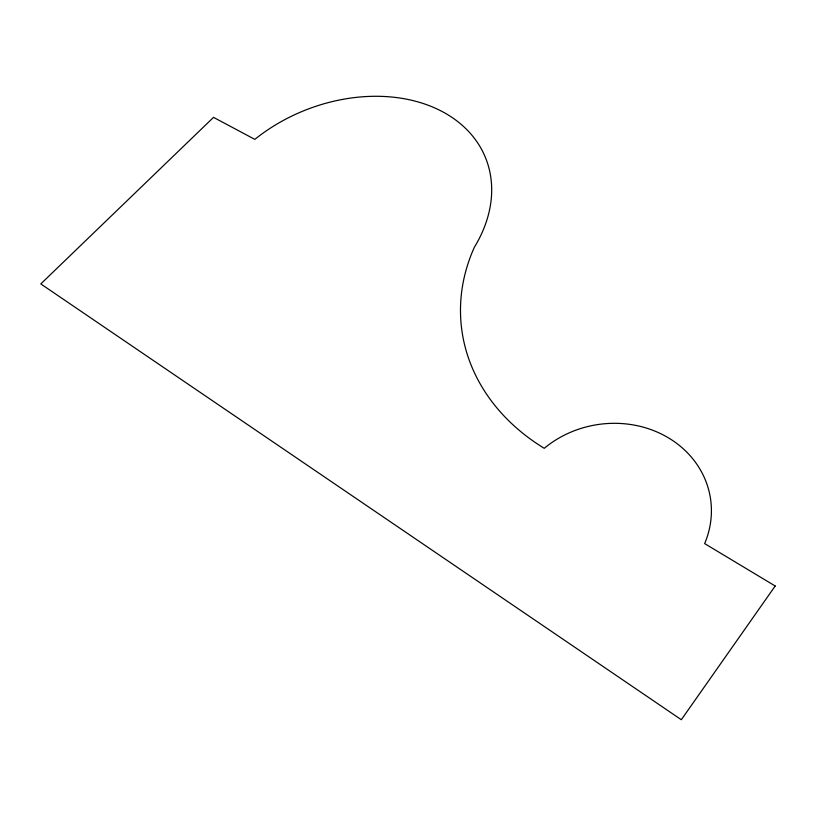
<?xml version="1.0" encoding="UTF-8"?>
<svg xmlns="http://www.w3.org/2000/svg" width="816" height="816" viewBox="0 0 816 816"><rect width="100%" height="100%" fill="white"/><g stroke="black" fill="none" stroke-linecap="round" stroke-linejoin="round"><path stroke-width="1.22" d="M775.2 586L681.319 719.722L40.8 283.917L213.527 117.361L254.816 139.363A150.246 111.527 -21.8 0 1 439.09 109.956A150.246 111.527 -21.8 0 1 474.351 247.268A225.359 180.836 -6.2 0 0 544.231 448.31A100.705 90.28 -9.2 0 1 668.233 437.723A100.705 90.28 -9.2 0 1 704.647 543.599L775.2 586"/></g></svg>
